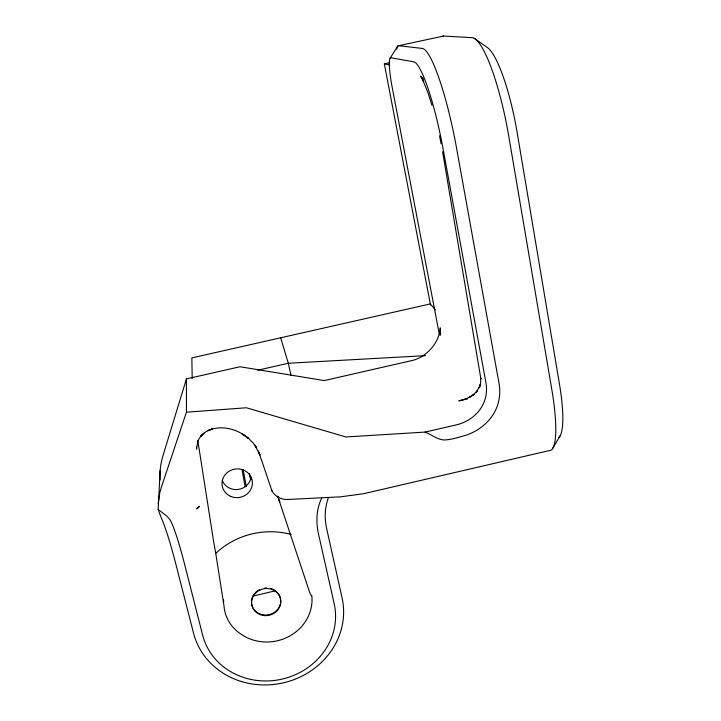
<?xml version="1.0" encoding="UTF-8"?>
<svg xmlns="http://www.w3.org/2000/svg" width="721" height="721" viewBox="0 0 721 721"><rect width="100%" height="100%" fill="white"/><g stroke="black" fill="none" stroke-linecap="round" stroke-linejoin="round"><path stroke-width="1.08" d="M328.235 498.229C324.666 507.981 324.45 518.714 326.694 528.79L342.087 597.952A76.336 70.036 -12.8 0 1 283.894 682.706A76.336 70.036 -12.8 0 1 193.561 633.236L175.861 564.173A93.64 9.472 78 0 0 160.828 516.732L158.151 509.441L160.161 470.443M158.205 503.799L159.765 492.803L161.27 487.504L186.451 412.196L186.433 378.913L240.003 366.746L324.252 380.589L413.412 360.212C427.084 356.435 439.54 342.196 440.234 327.821L440.576 335.22M467.713 398.803L458.844 400.885L465.622 399.064L464.243 399.542L470.227 396.929L469.182 397.442L473.138 394.928L477.23 390.962L476.139 392.206L479.898 386.059L479.249 387.727L480.61 383.085L480.835 378.056L480.898 378.958L442.586 151.789M186.433 378.913L162.982 455.672A76.047 71.839 -9.6 0 0 160.08 480.051M480.069 385.465L480.646 383.806L479.249 387.727M321.647 498.283C316.204 509.396 315.879 522.374 318.574 534.279L334.193 603.837A67.621 61.988 -12.9 0 1 282.659 678.975A67.621 61.988 -12.9 0 1 202.637 635.111L184.955 565.643A83.537 7.841 78 0 0 170.048 519.769L167.164 516.353L158.151 509.441M552.439 448.813L560.154 435.799M390.169 58.095L397.812 46.045M202.835 434.006L200.402 436.529L205.692 431.861L212.479 428.869L207.954 430.536C221.581 424.534 237.813 429.103 248.736 438.53L241.697 433.528L248.808 438.629L252.981 442.847L256.496 447.588L254.792 445.082L259.984 455.023L259.01 452.446M203.863 433.006L199.32 438.269L197.779 441.45L196.527 449.201L196.472 446.957M470.768 396.622L474.31 394.099L473.138 394.928M252.945 596.105L274.755 590.95M186.451 412.196L246.384 407.771L345.909 436.962L425.138 432.086L456.699 424.777C468.947 421.902 480.015 413.205 484.395 401.236A36.681 34.725 -33.6 0 0 485.981 383.013L443.055 148.751A80.518 12.23 78.5 0 0 413.665 61.808L390.872 57.761A31.76 4.317 78.6 0 0 392.233 87.574L439.44 334.895M257.748 370.197L288.292 363.258L425.507 355.651M430.536 305.046L384.338 63.863L389.755 62.691M396.748 49.136A41.773 5.966 78.7 0 1 398.623 45.72L443.523 36.05L472.174 37.672A91.333 17.917 78.8 0 1 508.702 135.818L551.763 389.205A86.205 16.448 76.8 0 1 549.303 450.589L363.681 493.687L340.357 496.859L286.859 499.509C280.784 499.455 274.647 496.246 271.862 490.722M398.623 45.72L422.317 48.433A91.513 14.627 78.5 0 1 456.411 147.327L499.04 383.401A48.064 45.468 -33.5 0 1 498.608 401.48C494.957 417.702 481.385 430.049 466.009 435.268C458.592 437.142 451.166 440.017 443.433 439.954C436.719 439.17 431.284 434.511 425.138 432.086M384.338 63.863L389.691 65.007M474.238 38.294L486.756 47.117A80.301 16.367 78.9 0 1 517.146 132.448L559.442 383.914A75.795 15.024 76.8 0 1 558.802 437.44M421.749 77.598L423.128 79.013L420.487 76.084L423.75 81.428L422.028 78.21L427.877 92.504L431.942 105.311M435.439 309.85L430.32 303.92L191.858 357.895L192.201 378.561M311.31 595.762L309.57 592.103L277.648 496.075M272.105 491.244L258.415 450.967M277.846 496.634L279.811 502.023L279.315 500.653M280.694 337.788L288.292 363.258L290.987 375.344M249.232 473.625L250.683 479.645M249.917 475.157L250.944 479.528M311.76 595.393A44.017 40.502 -12.8 0 1 289.301 636.246A44.017 40.502 -12.8 0 1 240.751 633.966A42.323 38.934 -12.7 0 1 223.997 605.91L215.408 551.268A52.182 1.766 81.9 0 1 213.804 542.643L197.815 440.54M439.504 135.764L441.117 143.803M243.247 469.939L246.249 486.513M241.995 469.326L245.086 486.63M270.835 588.507A14.672 13.501 -12.7 0 1 278.252 608.623A14.672 13.501 -12.7 0 1 255.117 610.777A14.672 13.501 -12.7 0 1 259.641 589.553M264.724 588.048A14.672 13.501 -12.7 0 1 266.491 587.93M223.771 601.756A41.935 38.646 -12.6 0 1 223.492 599.89M215.831 553.277A74.596 68.639 -12.8 0 1 291.086 534.45M442.532 36.41A41.71 7.318 79.1 0 1 443.523 36.05M251.124 477.176A14.97 14.141 -9.7 0 1 237.84 489.478A14.97 14.141 -9.7 0 1 222.275 480.465M199.456 506.358L196.896 508.756L199.456 506.358M260.083 614.598A14.681 13.51 -12.7 0 0 280.757 600.332A14.681 13.51 -12.7 0 0 257.73 591.292A14.681 13.51 -12.7 0 0 260.083 614.598M230.918 496.472A15.231 14.357 -9.8 0 0 252.332 481.565A15.231 14.357 -9.8 0 0 228.35 471.732A15.231 14.357 -9.8 0 0 230.918 496.472"/></g></svg>
